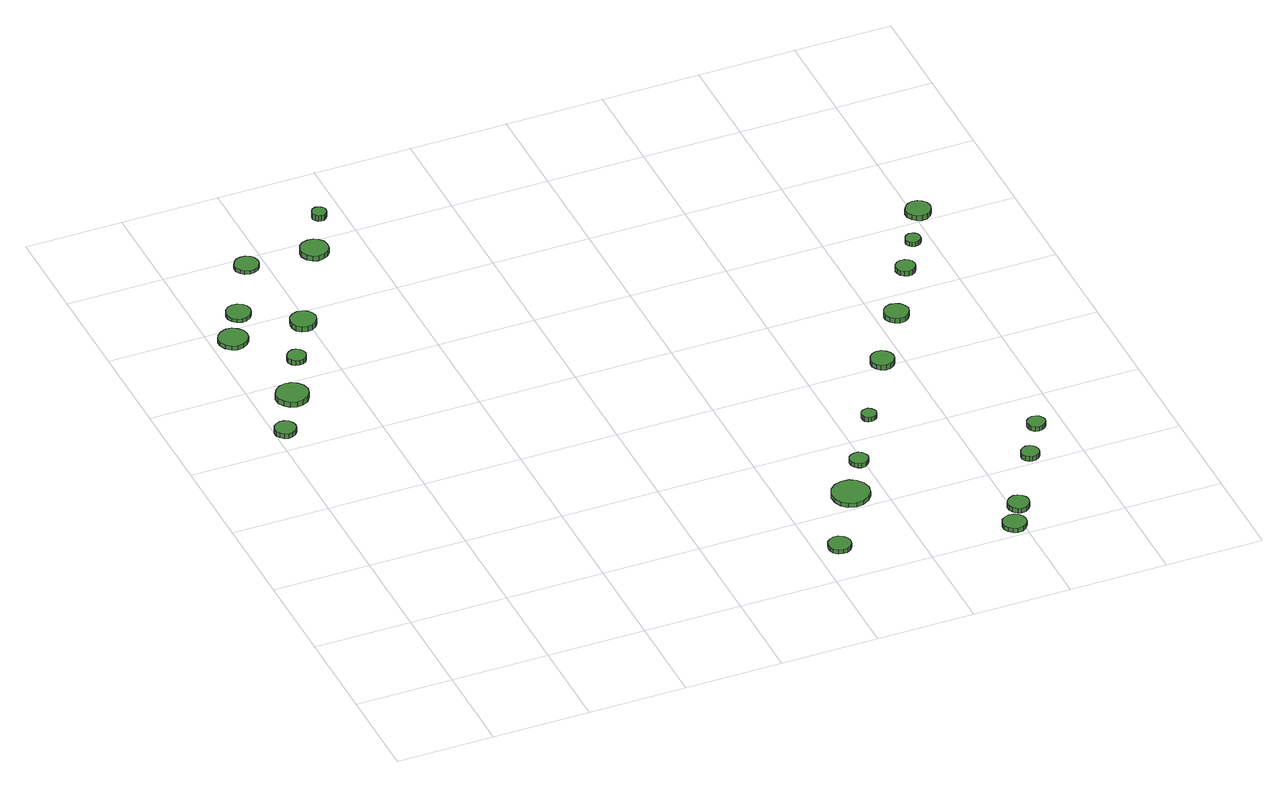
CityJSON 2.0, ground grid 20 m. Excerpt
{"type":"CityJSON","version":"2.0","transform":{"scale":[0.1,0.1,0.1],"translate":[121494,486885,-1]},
"CityObjects":{
"tree1":{"type":"SolitaryVegetationObject","attributes":{"function":"something"},"geometry":[{"type":"MultiSurface","lod":"1","boundaries":[[[0,1,2,3,4,5,6,7,8,9,10,11,12,13,14]],[[15,16,17,18,19,20,21,22,23,24,25,26,27,28,29]],[[0,29,28,1]],[[1,28,27,2]],[[2,27,26,3]],[[3,26,25,4]],[[4,25,24,5]],[[5,24,23,6]],[[6,23,22,7]],[[7,22,21,8]],[[8,21,20,9]],[[9,20,19,10]],[[10,19,18,11]],[[11,18,17,12]],[[12,17,16,13]],[[13,16,15,14]],[[14,15,29,0]]]}]},
"tree2":{"type":"SolitaryVegetationObject","attributes":{"function":"something"},"geometry":[{"type":"MultiSurface","lod":"1","boundaries":[[[30,31,32,33,34,35,36,37,38,39,40,41,42,43,44]],[[45,46,47,48,49,50,51,52,53,54,55,56,57,58,59]],[[30,59,58,31]],[[31,58,57,32]],[[32,57,56,33]],[[33,56,55,34]],[[34,55,54,35]],[[35,54,53,36]],[[36,53,52,37]],[[37,52,51,38]],[[38,51,50,39]],[[39,50,49,40]],[[40,49,48,41]],[[41,48,47,42]],[[42,47,46,43]],[[43,46,45,44]],[[44,45,59,30]]]}]},
"tree3":{"type":"SolitaryVegetationObject","attributes":{"function":"something"},"geometry":[{"type":"MultiSurface","lod":"1","boundaries":[[[60,61,62,63,64,65,66,67,68,69,70,71,72,73,74]],[[75,76,77,78,79,80,81,82,83,84,85,86,87,88,89]],[[60,89,88,61]],[[61,88,87,62]],[[62,87,86,63]],[[63,86,85,64]],[[64,85,84,65]],[[65,84,83,66]],[[66,83,82,67]],[[67,82,81,68]],[[68,81,80,69]],[[69,80,79,70]],[[70,79,78,71]],[[71,78,77,72]],[[72,77,76,73]],[[73,76,75,74]],[[74,75,89,60]]]}]},
"tree4":{"type":"SolitaryVegetationObject","attributes":{"function":"something"},"geometry":[{"type":"MultiSurface","lod":"1","boundaries":[[[90,91,92,93,94,95,96,97,98,99,100,101,102,103,104]],[[105,106,107,108,109,110,111,112,113,114,115,116,117,118,119]],[[90,119,118,91]],[[91,118,117,92]],[[92,117,116,93]],[[93,116,115,94]],[[94,115,114,95]],[[95,114,113,96]],[[96,113,112,97]],[[97,112,111,98]],[[98,111,110,99]],[[99,110,109,100]],[[100,109,108,101]],[[101,108,107,102]],[[102,107,106,103]],[[103,106,105,104]],[[104,105,119,90]]]}]},
"tree5":{"type":"SolitaryVegetationObject","attributes":{"function":"something"},"geometry":[{"type":"MultiSurface","lod":"1","boundaries":[[[120,121,122,123,124,125,126,127,128,129,130,131,132,133,134]],[[135,136,137,138,139,140,141,142,143,144,145,146,147,148,149]],[[120,149,148,121]],[[121,148,147,122]],[[122,147,146,123]],[[123,146,145,124]],[[124,145,144,125]],[[125,144,143,126]],[[126,143,142,127]],[[127,142,141,128]],[[128,141,140,129]],[[129,140,139,130]],[[130,139,138,131]],[[131,138,137,132]],[[132,137,136,133]],[[133,136,135,134]],[[134,135,149,120]]]}]},
"tree6":{"type":"SolitaryVegetationObject","attributes":{"function":"something"},"geometry":[{"type":"MultiSurface","lod":"1","boundaries":[[[150,151,152,153,154,155,156,157,158,159,160,161,162,163,164]],[[165,166,167,168,169,170,171,172,173,174,175,176,177,178,179]],[[150,179,178,151]],[[151,178,177,152]],[[152,177,176,153]],[[153,176,175,154]],[[154,175,174,155]],[[155,174,173,156]],[[156,173,172,157]],[[157,172,171,158]],[[158,171,170,159]],[[159,170,169,160]],[[160,169,168,161]],[[161,168,167,162]],[[162,167,166,163]],[[163,166,165,164]],[[164,165,179,150]]]}]},
"tree7":{"type":"SolitaryVegetationObject","attributes":{"function":"something"},"geometry":[{"type":"MultiSurface","lod":"1","boundaries":[[[180,181,182,183,184,185,186,187,188,189,190,191,192,193,194]],[[195,196,197,198,199,200,201,202,203,204,205,206,207,208,209]],[[180,209,208,181]],[[181,208,207,182]],[[182,207,206,183]],[[183,206,205,184]],[[184,205,204,185]],[[185,204,203,186]],[[186,203,202,187]],[[187,202,201,188]],[[188,201,200,189]],[[189,200,199,190]],[[190,199,198,191]],[[191,198,197,192]],[[192,197,196,193]],[[193,196,195,194]],[[194,195,209,180]]]}]},
"tree8":{"type":"SolitaryVegetationObject","attributes":{"function":"something"},"geometry":[{"type":"MultiSurface","lod":"1","boundaries":[[[210,211,212,213,214,215,216,217,218,219,220,221,222,223,224]],[[225,226,227,228,229,230,231,232,233,234,235,236,237,238,239]],[[210,239,238,211]],[[211,238,237,212]],[[212,237,236,213]],[[213,236,235,214]],[[214,235,234,215]],[[215,234,233,216]],[[216,233,232,217]],[[217,232,231,218]],[[218,231,230,219]],[[219,230,229,220]],[[220,229,228,221]],[[221,228,227,222]],[[222,227,226,223]],[[223,226,225,224]],[[224,225,239,210]]]}]},
"tree9":{"type":"SolitaryVegetationObject","attributes":{"function":"something"},"geometry":[{"type":"MultiSurface","lod":"1","boundaries":[[[240,241,242,243,244,245,246,247,248,249,250,251,252,253,254]],[[255,256,257,258,259,260,261,262,263,264,265,266,267,268,269]],[[240,269,268,241]],[[241,268,267,242]],[[242,267,266,243]],[[243,266,265,244]],[[244,265,264,245]],[[245,264,263,246]],[[246,263,262,247]],[[247,262,261,248]],[[248,261,260,249]],[[249,260,259,250]],[[250,259,258,251]],[[251,258,257,252]],[[252,257,256,253]],[[253,256,255,254]],[[254,255,269,240]]]}]},
"tree10":{"type":"SolitaryVegetationObject","attributes":{"function":"something"},"geometry":[{"type":"MultiSurface","lod":"1","boundaries":[[[270,271,272,273,274,275,276,277,278,279,280,281,282,283,284]],[[285,286,287,288,289,290,291,292,293,294,295,296,297,298,299]],[[270,299,298,271]],[[271,298,297,272]],[[272,297,296,273]],[[273,296,295,274]],[[274,295,294,275]],[[275,294,293,276]],[[276,293,292,277]],[[277,292,291,278]],[[278,291,290,279]],[[279,290,289,280]],[[280,289,288,281]],[[281,288,287,282]],[[282,287,286,283]],[[283,286,285,284]],[[284,285,299,270]]]}]},
"tree11":{"type":"SolitaryVegetationObject","attributes":{"function":"something"},"geometry":[{"type":"MultiSurface","lod":"1","boundaries":[[[300,301,302,303,304,305,306,307,308,309,310,311,312,313,314]],[[315,316,317,318,319,320,321,322,323,324,325,326,327,328,329]],[[300,329,328,301]],[[301,328,327,302]],[[302,327,326,303]],[[303,326,325,304]],[[304,325,324,305]],[[305,324,323,306]],[[306,323,322,307]],[[307,322,321,308]],[[308,321,320,309]],[[309,320,319,310]],[[310,319,318,311]],[[311,318,317,312]],[[312,317,316,313]],[[313,316,315,314]],[[314,315,329,300]]]}]},
"tree12":{"type":"SolitaryVegetationObject","attributes":{"function":"something"},"geometry":[{"type":"MultiSurface","lod":"1","boundaries":[[[330,331,332,333,334,335,336,337,338,339,340,341,342,343,344]],[[345,346,347,348,349,350,351,352,353,354,355,356,357,358,359]],[[330,359,358,331]],[[331,358,357,332]],[[332,357,356,333]],[[333,356,355,334]],[[334,355,354,335]],[[335,354,353,336]],[[336,353,352,337]],[[337,352,351,338]],[[338,351,350,339]],[[339,350,349,340]],[[340,349,348,341]],[[341,348,347,342]],[[342,347,346,343]],[[343,346,345,344]],[[344,345,359,330]]]}]},
"tree13":{"type":"SolitaryVegetationObject","attributes":{"function":"something"},"geometry":[{"type":"MultiSurface","lod":"1","boundaries":[[[360,361,362,363,364,365,366,367,368,369,370,371,372,373,374]],[[375,376,377,378,379,380,381,382,383,384,385,386,387,388,389]],[[360,389,388,361]],[[361,388,387,362]],[[362,387,386,363]],[[363,386,385,364]],[[364,385,384,365]],[[365,384,383,366]],[[366,383,382,367]],[[367,382,381,368]],[[368,381,380,369]],[[369,380,379,370]],[[370,379,378,371]],[[371,378,377,372]],[[372,377,376,373]],[[373,376,375,374]],[[374,375,389,360]]]}]},
"tree14":{"type":"SolitaryVegetationObject","attributes":{"function":"something"},"geometry":[{"type":"MultiSurface","lod":"1","boundaries":[[[390,391,392,393,394,395,396,397,398,399,400,401,402,403,404]],[[405,406,407,408,409,410,411,412,413,414,415,416,417,418,419]],[[390,419,418,391]],[[391,418,417,392]],[[392,417,416,393]],[[393,416,415,394]],[[394,415,414,395]],[[395,414,413,396]],[[396,413,412,397]],[[397,412,411,398]],[[398,411,410,399]],[[399,410,409,400]],[[400,409,408,401]],[[401,408,407,402]],[[402,407,406,403]],[[403,406,405,404]],[[404,405,419,390]]]}]},
"tree15":{"type":"SolitaryVegetationObject","attributes":{"function":"something"},"geometry":[{"type":"MultiSurface","lod":"1","boundaries":[[[420,421,422,423,424,425,426,427,428,429,430,431,432,433,434]],[[435,436,437,438,439,440,441,442,443,444,445,446,447,448,449]],[[420,449,448,421]],[[421,448,447,422]],[[422,447,446,423]],[[423,446,445,424]],[[424,445,444,425]],[[425,444,443,426]],[[426,443,442,427]],[[427,442,441,428]],[[428,441,440,429]],[[429,440,439,430]],[[430,439,438,431]],[[431,438,437,432]],[[432,437,436,433]],[[433,436,435,434]],[[434,435,449,420]]]}]},
"tree16":{"type":"SolitaryVegetationObject","attributes":{"function":"something"},"geometry":[{"type":"MultiSurface","lod":"1","boundaries":[[[450,451,452,453,454,455,456,457,458,459,460,461,462,463,464]],[[465,466,467,468,469,470,471,472,473,474,475,476,477,478,479]],[[450,479,478,451]],[[451,478,477,452]],[[452,477,476,453]],[[453,476,475,454]],[[454,475,474,455]],[[455,474,473,456]],[[456,473,472,457]],[[457,472,471,458]],[[458,471,470,459]],[[459,470,469,460]],[[460,469,468,461]],[[461,468,467,462]],[[462,467,466,463]],[[463,466,465,464]],[[464,465,479,450]]]}]},
"tree17":{"type":"SolitaryVegetationObject","attributes":{"function":"something"},"geometry":[{"type":"MultiSurface","lod":"1","boundaries":[[[480,481,482,483,484,485,486,487,488,489,490,491,492,493,494]],[[495,496,497,498,499,500,501,502,503,504,505,506,507,508,509]],[[480,509,508,481]],[[481,508,507,482]],[[482,507,506,483]],[[483,506,505,484]],[[484,505,504,485]],[[485,504,503,486]],[[486,503,502,487]],[[487,502,501,488]],[[488,501,500,489]],[[489,500,499,490]],[[490,499,498,491]],[[491,498,497,492]],[[492,497,496,493]],[[493,496,495,494]],[[494,495,509,480]]]}]},
"tree18":{"type":"SolitaryVegetationObject","attributes":{"function":"something"},"geometry":[{"type":"MultiSurface","lod":"1","boundaries":[[[510,511,512,513,514,515,516,517,518,519,520,521,522,523,524]],[[525,526,527,528,529,530,531,532,533,534,535,536,537,538,539]],[[510,539,538,511]],[[511,538,537,512]],[[512,537,536,513]],[[513,536,535,514]],[[514,535,534,515]],[[515,534,533,516]],[[516,533,532,517]],[[517,532,531,518]],[[518,531,530,519]],[[519,530,529,520]],[[520,529,528,521]],[[521,528,527,522]],[[522,527,526,523]],[[523,526,525,524]],[[524,525,539,510]]]}]},
"tree19":{"type":"SolitaryVegetationObject","attributes":{"function":"something"},"geometry":[{"type":"MultiSurface","lod":"1","boundaries":[[[540,541,542,543,544,545,546,547,548,549,550,551,552,553,554]],[[555,556,557,558,559,560,561,562,563,564,565,566,567,568,569]],[[540,569,568,541]],[[541,568,567,542]],[[542,567,566,543]],[[543,566,565,544]],[[544,565,564,545]],[[545,564,563,546]],[[546,563,562,547]],[[547,562,561,548]],[[548,561,560,549]],[[549,560,559,550]],[[550,559,558,551]],[[551,558,557,552]],[[552,557,556,553]],[[553,556,555,554]],[[554,555,569,540]]]}]},
"tree20":{"type":"SolitaryVegetationObject","attributes":{"function":"something"},"geometry":[{"type":"MultiSurface","lod":"1","boundaries":[[[570,571,572,573,574,575,576,577,578,579,580,581,582,583,584]],[[585,586,587,588,589,590,591,592,593,594,595,596,597,598,599]],[[570,599,598,571]],[[571,598,597,572]],[[572,597,596,573]],[[573,596,595,574]],[[574,595,594,575]],[[575,594,593,576]],[[576,593,592,577]],[[577,592,591,578]],[[578,591,590,579]],[[579,590,589,580]],[[580,589,588,581]],[[581,588,587,582]],[[582,587,586,583]],[[583,586,585,584]],[[584,585,599,570]]]}]},
"tree21":{"type":"SolitaryVegetationObject","attributes":{"function":"something"},"geometry":[{"type":"MultiSurface","lod":"1","boundaries":[[[600,601,602,603,604,605,606,607,608,609,610,611,612,613,614]],[[615,616,617,618,619,620,621,622,623,624,625,626,627,628,629]],[[600,629,628,601]],[[601,628,627,602]],[[602,627,626,603]],[[603,626,625,604]],[[604,625,624,605]],[[605,624,623,606]],[[606,623,622,607]],[[607,622,621,608]],[[608,621,620,609]],[[609,620,619,610]],[[610,619,618,611]],[[611,618,617,612]],[[612,617,616,613]],[[613,616,615,614]],[[614,615,629,600]]]}]},
"tree22":{"type":"SolitaryVegetationObject","attributes":{"function":"something"},"geometry":[{"type":"MultiSurface","lod":"1","boundaries":[[[630,631,632,633,634,635,636,637,638,639,640,641,642,643,644]],[[645,646,647,648,649,650,651,652,653,654,655,656,657,658,659]],[[630,659,658,631]],[[631,658,657,632]],[[632,657,656,633]],[[633,656,655,634]],[[634,655,654,635]],[[635,654,653,636]],[[636,653,652,637]],[[637,652,651,638]],[[638,651,650,639]],[[639,650,649,640]],[[640,649,648,641]],[[641,648,647,642]],[[642,647,646,643]],[[643,646,645,644]],[[644,645,659,630]]]}]}
},
"vertices":[
[43,858,17],[41,866,17],[36,874,17],[28,878,17],[19,879,17],[11,876,17],[4,870,17],[0,862,17],[0,853,17],[4,845,17],[11,839,17],[19,836,17],[28,837,17],[36,842,17],[41,849,17],[41,849,6],[36,842,6],[28,837,6],[19,836,6],[11,839,6],[4,845,6],[0,853,6],[0,862,6],[4,870,6],[11,876,6],[19,879,6],[28,878,6],[36,874,6],[41,866,6],[43,858,6],
[110,954,18],[107,967,18],[99,978,18],[87,985,18],[74,986,18],[61,982,18],[51,973,18],[45,961,18],[45,947,18],[51,935,18],[61,926,18],[74,922,18],[87,923,18],[99,930,18],[107,941,18],[107,941,6],[99,930,6],[87,923,6],[74,922,6],[61,926,6],[51,935,6],[45,947,6],[45,961,6],[51,973,6],[61,982,6],[74,986,6],[87,985,6],[99,978,6],[107,967,6],[110,954,6],
[75,1166,15],[72,1178,15],[65,1187,15],[54,1194,15],[42,1195,15],[31,1191,15],[21,1183,15],[16,1172,15],[16,1160,15],[21,1148,15],[31,1140,15],[42,1136,15],[54,1138,15],[65,1144,15],[72,1154,15],[72,1154,6],[65,1144,6],[54,1138,6],[42,1136,6],[31,1140,6],[21,1148,6],[16,1160,6],[16,1172,6],[21,1183,6],[31,1191,6],[42,1195,6],[54,1194,6],[65,1187,6],[72,1178,6],[75,1166,6],
[152,1063,17],[150,1070,17],[146,1077,17],[139,1081,17],[131,1082,17],[124,1079,17],[118,1074,17],[114,1067,17],[114,1059,17],[118,1051,17],[124,1046,17],[131,1044,17],[139,1045,17],[146,1049,17],[150,1055,17],[150,1055,6],[146,1049,6],[139,1045,6],[131,1044,6],[124,1046,6],[118,1051,6],[114,1059,6],[114,1067,6],[118,1074,6],[124,1079,6],[131,1082,6],[139,1081,6],[146,1077,6],[150,1070,6],[152,1063,6],
[112,1239,14],[110,1249,14],[104,1257,14],[95,1262,14],[85,1263,14],[75,1260,14],[67,1253,14],[63,1244,14],[63,1234,14],[67,1224,14],[75,1217,14],[85,1214,14],[95,1215,14],[104,1220,14],[110,1229,14],[110,1229,6],[104,1220,6],[95,1215,6],[85,1214,6],[75,1217,6],[67,1224,6],[63,1234,6],[63,1244,6],[67,1253,6],[75,1260,6],[85,1263,6],[95,1262,6],[104,1257,6],[110,1249,6],[112,1239,6],
[216,1164,18],[214,1174,18],[208,1183,18],[198,1188,18],[188,1190,18],[177,1186,18],[169,1179,18],[165,1169,18],[165,1158,18],[169,1148,18],[177,1141,18],[188,1137,18],[198,1139,18],[208,1144,18],[214,1153,18],[214,1153,6],[208,1144,6],[198,1139,6],[188,1137,6],[177,1141,6],[169,1148,6],[165,1158,6],[165,1169,6],[169,1179,6],[177,1186,6],[188,1190,6],[198,1188,6],[208,1183,6],[214,1174,6],[216,1164,6],
[187,1374,14],[185,1384,14],[179,1392,14],[170,1397,14],[160,1398,14],[150,1395,14],[143,1388,14],[138,1379,14],[138,1369,14],[143,1360,14],[150,1353,14],[160,1350,14],[170,1351,14],[179,1356,14],[185,1364,14],[185,1364,6],[179,1356,6],[170,1351,6],[160,1350,6],[150,1353,6],[143,1360,6],[138,1369,6],[138,1379,6],[143,1388,6],[150,1395,6],[160,1398,6],[170,1397,6],[179,1392,6],[185,1384,6],[187,1374,6],
[328,1366,17],[326,1378,17],[319,1387,17],[309,1393,17],[297,1394,17],[286,1391,17],[277,1383,17],[272,1372,17],[272,1361,17],[277,1350,17],[286,1342,17],[297,1338,17],[309,1340,17],[319,1345,17],[326,1355,17],[326,1355,6],[319,1345,6],[309,1340,6],[297,1338,6],[286,1342,6],[277,1350,6],[272,1361,6],[272,1372,6],[277,1383,6],[286,1391,6],[297,1394,6],[309,1393,6],[319,1387,6],[326,1378,6],[328,1366,6],
[367,1465,21],[366,1471,21],[362,1476,21],[357,1479,21],[351,1480,21],[345,1478,21],[341,1474,21],[338,1468,21],[338,1462,21],[341,1457,21],[345,1452,21],[351,1451,21],[357,1451,21],[362,1454,21],[366,1459,21],[366,1459,8],[362,1454,8],[357,1451,8],[351,1451,8],[345,1452,8],[341,1457,8],[338,1462,8],[338,1468,8],[341,1474,8],[345,1478,8],[351,1480,8],[357,1479,8],[362,1476,8],[366,1471,8],[367,1465,8],
[872,99,16],[870,108,16],[865,116,16],[856,121,16],[847,122,16],[838,119,16],[830,112,16],[827,103,16],[827,94,16],[830,85,16],[838,79,16],[847,76,16],[856,77,16],[865,82,16],[870,89,16],[870,89,7],[865,82,7],[856,77,7],[847,76,7],[838,79,7],[830,85,7],[827,94,7],[827,103,7],[830,112,7],[838,119,7],[847,122,7],[856,121,7],[865,116,7],[870,108,7],[872,99,7],
[972,243,16],[969,258,16],[959,271,16],[946,279,16],[930,280,16],[915,276,16],[903,265,16],[897,251,16],[897,235,16],[903,220,16],[915,210,16],[930,205,16],[946,207,16],[959,215,16],[969,227,16],[969,227,6],[959,215,6],[946,207,6],[930,205,6],[915,210,6],[903,220,6],[897,235,6],[897,251,6],[903,265,6],[915,276,6],[930,280,6],[946,279,6],[959,271,6],[969,258,6],[972,243,6],
[1010,336,16],[1008,343,16],[1003,350,16],[997,354,16],[989,354,16],[982,352,16],[976,347,16],[973,340,16],[973,332,16],[976,325,16],[982,320,16],[989,317,16],[997,318,16],[1003,322,16],[1008,328,16],[1008,328,6],[1003,322,6],[997,318,6],[989,317,6],[982,320,6],[976,325,6],[973,332,6],[973,340,6],[976,347,6],[982,352,6],[989,354,6],[997,354,6],[1003,350,6],[1008,343,6],[1010,336,6],
[1208,32,16],[1206,41,16],[1200,49,16],[1192,54,16],[1182,55,16],[1173,52,16],[1165,46,16],[1161,37,16],[1161,27,16],[1165,18,16],[1173,11,16],[1182,8,16],[1192,9,16],[1200,14,16],[1206,22,16],[1206,22,6],[1200,14,6],[1192,9,6],[1182,8,6],[1173,11,6],[1165,18,6],[1161,27,6],[1161,37,6],[1165,46,6],[1173,52,6],[1182,55,6],[1192,54,6],[1200,49,6],[1206,41,6],[1208,32,6],
[1081,461,16],[1079,467,16],[1076,472,16],[1070,476,16],[1064,476,16],[1058,474,16],[1053,470,16],[1051,464,16],[1051,458,16],[1053,452,16],[1058,448,16],[1064,446,16],[1070,447,16],[1076,450,16],[1079,455,16],[1079,455,6],[1076,450,6],[1070,447,6],[1064,446,6],[1058,448,6],[1053,452,6],[1051,458,6],[1051,464,6],[1053,470,6],[1058,474,6],[1064,476,6],[1070,476,6],[1076,472,6],[1079,467,6],[1081,461,6],
[1237,85,17],[1235,94,17],[1230,101,17],[1222,106,17],[1213,107,17],[1205,104,17],[1198,98,17],[1194,90,17],[1194,81,17],[1198,72,17],[1205,66,17],[1213,63,17],[1222,64,17],[1230,69,17],[1235,76,17],[1235,76,6],[1230,69,6],[1222,64,6],[1213,63,6],[1205,66,6],[1198,72,6],[1194,81,6],[1194,90,6],[1198,98,6],[1205,104,6],[1213,107,6],[1222,106,6],[1230,101,6],[1235,94,6],[1237,85,6],
[1182,612,17],[1180,622,17],[1174,630,17],[1166,635,17],[1156,636,17],[1146,633,17],[1139,626,17],[1135,617,17],[1135,607,17],[1139,598,17],[1146,591,17],[1156,588,17],[1166,589,17],[1174,594,17],[1180,602,17],[1180,602,6],[1174,594,6],[1166,589,6],[1156,588,6],[1146,591,6],[1139,598,6],[1135,607,6],[1135,617,6],[1139,626,6],[1146,633,6],[1156,636,6],[1166,635,6],[1174,630,6],[1180,622,6],[1182,612,6],
[1318,226,17],[1316,233,17],[1312,239,17],[1305,243,17],[1298,244,17],[1291,241,17],[1285,236,17],[1282,230,17],[1282,222,17],[1285,215,17],[1291,210,17],[1298,208,17],[1305,209,17],[1312,212,17],[1316,218,17],[1316,218,6],[1312,212,6],[1305,209,6],[1298,208,6],[1291,210,6],[1285,215,6],[1282,222,6],[1282,230,6],[1285,236,6],[1291,241,6],[1298,244,6],[1305,243,6],[1312,239,6],[1316,233,6],[1318,226,6],
[1367,310,16],[1366,317,16],[1361,324,16],[1355,327,16],[1347,328,16],[1340,326,16],[1334,321,16],[1331,314,16],[1331,306,16],[1334,299,16],[1340,294,16],[1347,292,16],[1355,293,16],[1361,297,16],[1366,303,16],[1366,303,6],[1361,297,6],[1355,293,6],[1347,292,6],[1340,294,6],[1334,299,6],[1331,306,6],[1331,314,6],[1334,321,6],[1340,326,6],[1347,328,6],[1355,327,6],[1361,324,6],[1366,317,6],[1367,310,6],
[1268,740,17],[1265,750,17],[1259,759,17],[1250,764,17],[1240,765,17],[1230,762,17],[1222,755,17],[1218,745,17],[1218,735,17],[1222,726,17],[1230,719,17],[1240,715,17],[1250,716,17],[1259,722,17],[1265,730,17],[1265,730,6],[1259,722,6],[1250,716,6],[1240,715,6],[1230,719,6],[1222,726,6],[1218,735,6],[1218,745,6],[1222,755,6],[1230,762,6],[1240,765,6],[1250,764,6],[1259,759,6],[1265,750,6],[1268,740,6],
[1336,868,17],[1334,876,17],[1329,882,17],[1322,886,17],[1314,887,17],[1306,885,17],[1300,879,17],[1297,872,17],[1297,864,17],[1300,856,17],[1306,851,17],[1314,848,17],[1322,849,17],[1329,853,17],[1334,860,17],[1334,860,6],[1329,853,6],[1322,849,6],[1314,848,6],[1306,851,6],[1300,856,6],[1297,864,6],[1297,872,6],[1300,879,6],[1306,885,6],[1314,887,6],[1322,886,6],[1329,882,6],[1334,876,6],[1336,868,6],
[1380,945,16],[1379,952,16],[1375,957,16],[1370,960,16],[1363,961,16],[1357,959,16],[1353,954,16],[1350,948,16],[1350,942,16],[1353,936,16],[1357,932,16],[1363,930,16],[1370,931,16],[1375,934,16],[1379,939,16],[1379,939,6],[1375,934,6],[1370,931,6],[1363,930,6],[1357,932,6],[1353,936,6],[1350,942,6],[1350,948,6],[1353,954,6],[1357,959,6],[1363,961,6],[1370,960,6],[1375,957,6],[1379,952,6],[1380,945,6],
[1436,1027,17],[1434,1038,17],[1428,1046,17],[1419,1051,17],[1409,1052,17],[1399,1049,17],[1391,1042,17],[1386,1033,17],[1386,1022,17],[1391,1012,17],[1399,1005,17],[1409,1002,17],[1419,1003,17],[1428,1009,17],[1434,1017,17],[1434,1017,6],[1428,1009,6],[1419,1003,6],[1409,1002,6],[1399,1005,6],[1391,1012,6],[1386,1022,6],[1386,1033,6],[1391,1042,6],[1399,1049,6],[1409,1052,6],[1419,1051,6],[1428,1046,6],[1434,1038,6],[1436,1027,6]
]}
